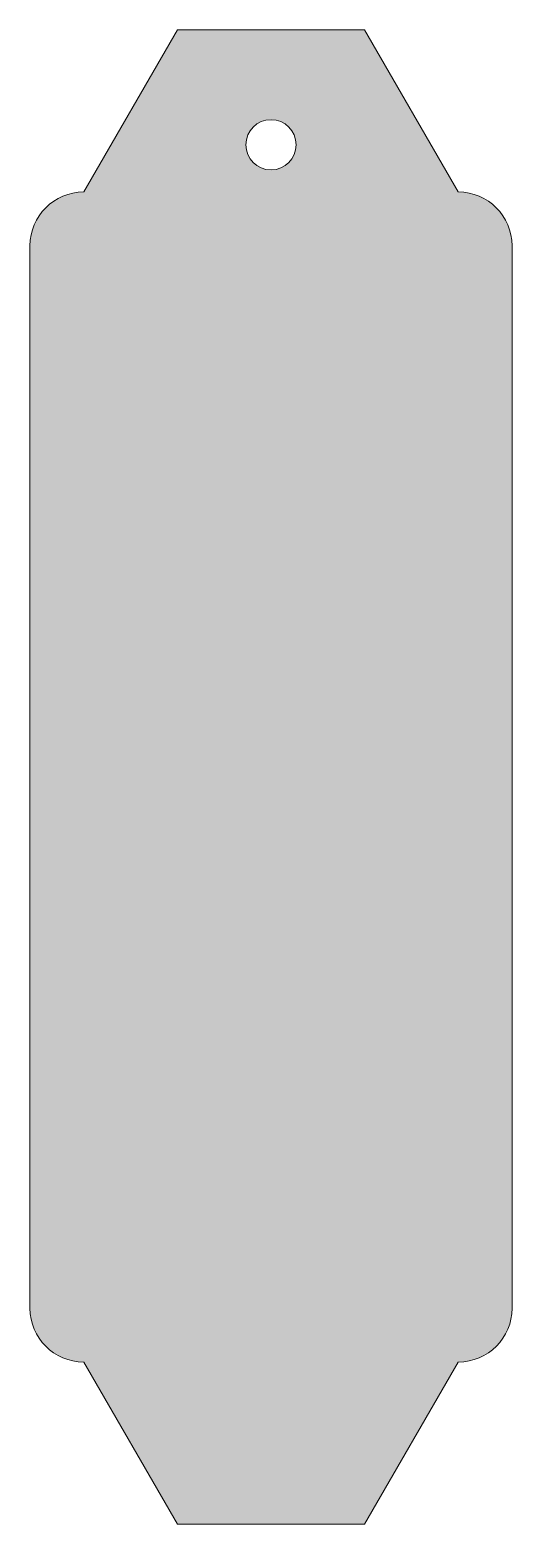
# Model space of a CAD drawing. Header units: centimetres. Extents: x 3.8 to 10.2, y -19.7 to 0.2.
import ezdxf

# ---------------------------------------------------------------- set-up
doc = ezdxf.new("R2010")
doc.units = ezdxf.units.CM
doc.header["$MEASUREMENT"] = 0
doc.layers.add('Layer 1', color=7, linetype='Continuous')

msp = doc.modelspace()

# ---------------------------------------------------------------- hatches: boundary and pattern name
at = {"layer": 'Layer 1', "true_color": 0xf1ceac}
h = msp.add_hatch(color=31, dxfattribs=at)
h.dxf.hatch_style = 2
edge = h.paths.add_edge_path()
edge.add_spline(control_points=[(9.486, -1.939), (9.486, -1.939), (8.235, 0.227), (8.235, 0.227), (8.235, 0.227), (5.735, 0.227), (5.735, 0.227), (5.735, 0.227), (4.484, -1.939), (4.484, -1.939), (4.286, -1.939), (4.106, -2.019), (3.976, -2.15), (3.845, -2.28), (3.765, -2.46), (3.765, -2.658), (3.765, -2.658), (3.765, -16.856), (3.765, -16.856), (3.765, -17.253), (4.087, -17.575), (4.484, -17.575), (4.484, -17.575), (5.735, -19.741), (5.735, -19.741), (5.735, -19.741), (8.235, -19.741), (8.235, -19.741), (8.235, -19.741), (9.486, -17.575), (9.486, -17.575), (9.684, -17.575), (9.865, -17.495), (9.995, -17.365), (10.125, -17.234), (10.205, -17.055), (10.205, -16.856), (10.205, -16.856), (10.205, -2.658), (10.205, -2.658), (10.205, -2.261), (9.883, -1.939), (9.486, -1.939)], knot_values=[0, 0, 0, 0, 1, 1, 1, 2, 2, 2, 3, 3, 3, 4, 4, 4, 5, 5, 5, 6, 6, 6, 7, 7, 7, 8, 8, 8, 9, 9, 9, 10, 10, 10, 11, 11, 11, 12, 12, 12, 13, 13, 13, 14, 14, 14, 14], degree=3, periodic=1)
edge = h.paths.add_edge_path()
edge.add_spline(control_points=[(6.985, -1.644), (6.8, -1.644), (6.65, -1.493), (6.65, -1.308), (6.65, -1.123), (6.8, -0.973), (6.985, -0.973), (7.17, -0.973), (7.32, -1.123), (7.32, -1.308), (7.32, -1.493), (7.17, -1.644), (6.985, -1.644)], knot_values=[0, 0, 0, 0, 1, 1, 1, 2, 2, 2, 3, 3, 3, 4, 4, 4, 4], degree=3, periodic=1)

# ---------------------------------------------------------------- linework, layer by layer
at = {"layer": 'Layer 1', "lineweight": 0}
for points, knots in [([(9.486, -1.939), (9.486, -1.939), (8.235, 0.227), (8.235, 0.227), (8.235, 0.227), (5.735, 0.227), (5.735, 0.227), (5.735, 0.227), (4.484, -1.939), (4.484, -1.939), (4.286, -1.939), (4.106, -2.019), (3.976, -2.15), (3.845, -2.28), (3.765, -2.46), (3.765, -2.658), (3.765, -2.658), (3.765, -16.856), (3.765, -16.856), (3.765, -17.253), (4.087, -17.575), (4.484, -17.575), (4.484, -17.575), (5.735, -19.741), (5.735, -19.741), (5.735, -19.741), (8.235, -19.741), (8.235, -19.741), (8.235, -19.741), (9.486, -17.575), (9.486, -17.575), (9.684, -17.575), (9.865, -17.495), (9.995, -17.365), (10.125, -17.234), (10.205, -17.055), (10.205, -16.856), (10.205, -16.856), (10.205, -2.658), (10.205, -2.658), (10.205, -2.261), (9.883, -1.939), (9.486, -1.939)], [0, 0, 0, 0, 1, 1, 1, 2, 2, 2, 3, 3, 3, 4, 4, 4, 5, 5, 5, 6, 6, 6, 7, 7, 7, 8, 8, 8, 9, 9, 9, 10, 10, 10, 11, 11, 11, 12, 12, 12, 13, 13, 13, 14, 14, 14, 14]), ([(6.985, -1.644), (6.8, -1.644), (6.65, -1.493), (6.65, -1.308), (6.65, -1.123), (6.8, -0.973), (6.985, -0.973), (7.17, -0.973), (7.32, -1.123), (7.32, -1.308), (7.32, -1.493), (7.17, -1.644), (6.985, -1.644)], [0, 0, 0, 0, 1, 1, 1, 2, 2, 2, 3, 3, 3, 4, 4, 4, 4])]:
    msp.add_open_spline(points, degree=3, knots=knots, dxfattribs=at)

doc.saveas('drawing.dxf')
